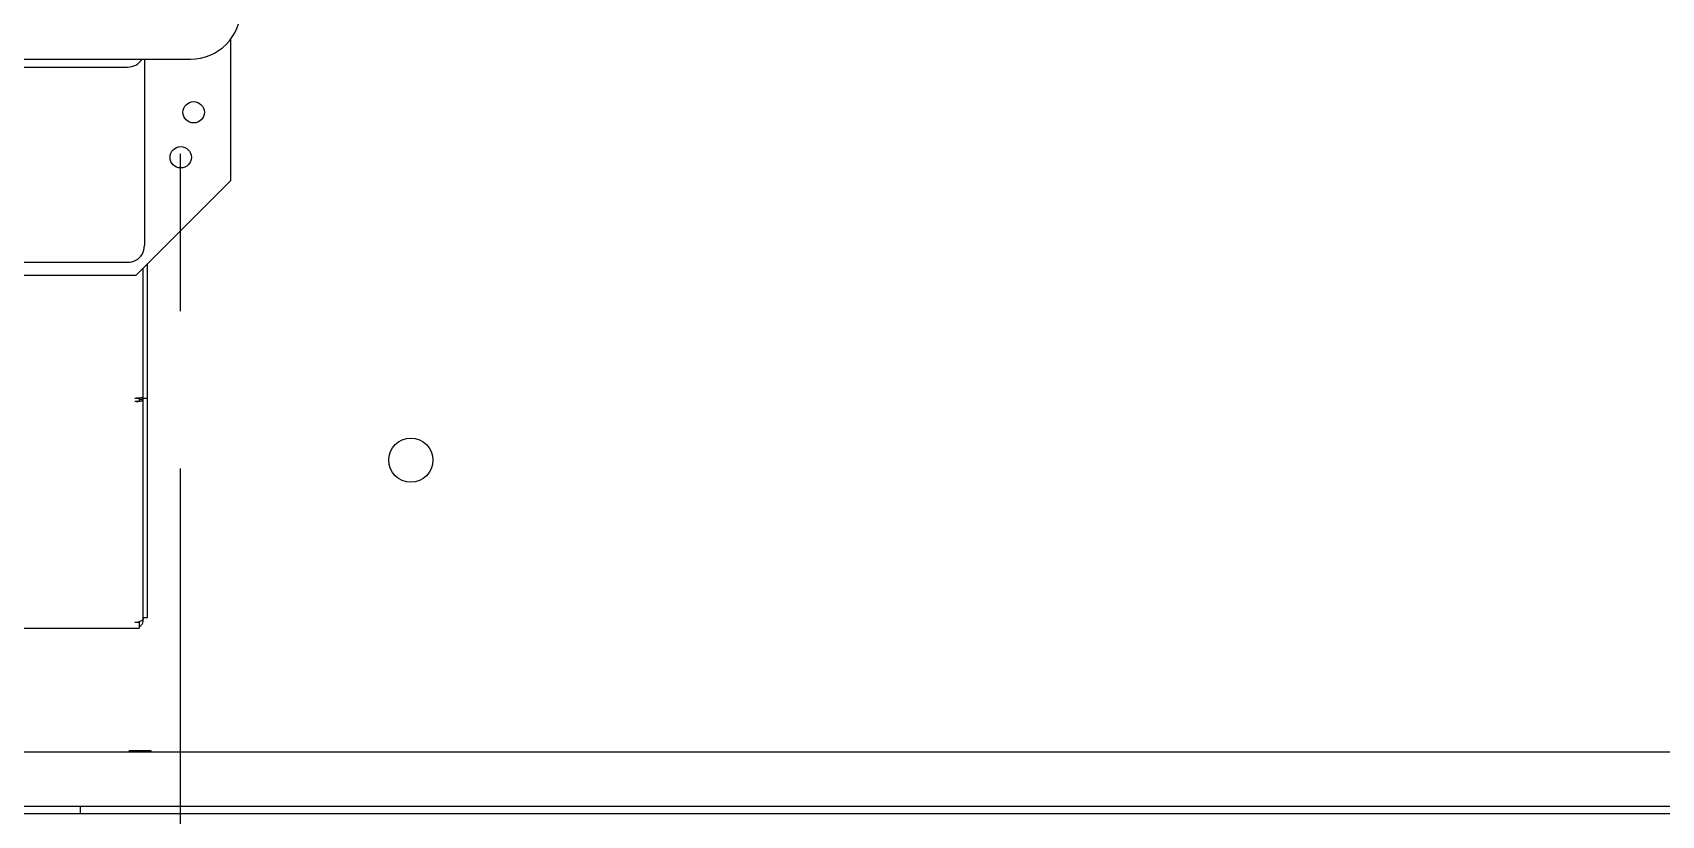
# Model space of a CAD drawing. Header units: inches. Extents: x -347369 to -260369, y 119522 to 149869.
# Drawn here: x -325454 to -324678, y 136284 to 136657 of the extents above; entities that cross this region are included whole.
import ezdxf

# ---------------------------------------------------------------- set-up
doc = ezdxf.new("R2010")
doc.units = ezdxf.units.IN
doc.header["$LTSCALE"] = 300
doc.linetypes.add('CENTRO', pattern=[2, 1.25, -0.25, 0.25, -0.25])
for name, color, linetype in [('ASSI', 254, 'CENTRO'), ('MACCHINA', 40, 'Continuous'), ('QUOTE', 7, 'Continuous')]:
    doc.layers.add(name, color=color, linetype=linetype)

# ---------------------------------------------------------------- blocks, each defined once
blk = doc.blocks.new('A$C27be3406')
at = {"layer": 'ASSI'}
blk.add_line((0, 2250), (0, -3750), dxfattribs=at)
at = {"layer": 'MACCHINA'}
for p, q in [((24, -2345.66), (24, -2413)), ((-347, -2355), (5, -2355)), ((-257, -2358.76), (-25, -2358.76)), ((-17, -2355), (-17, -2443.74)), ((-21, -2458), (24, -2413)), ((-257, -2451.76), (-25, -2451.76)), ((-15.5, -2621), (-15.5, -2452.5)), ((-21, -2458), (-321, -2458)), ((-17.5, -2622), (-17.5, -2454.5)), ((-19.5, -2516.59), (-21.5, -2516.59)), ((-21.5, -2517.96), (-19.5, -2517.96)), ((-19.5, -2516.59), (-19.5, -2517.96)), ((-17.5, -2517.07), (-19.5, -2517.07)), ((-17.5, -2516.42), (-15.5, -2516.42)), ((-19.5, -2623.37), (-21.5, -2623.37)), ((-19.5, -2622.99), (-19.5, -2626)), ((-17.5, -2622), (-17.73, -2622)), ((-17.5, -2621), (-15.5, -2621)), ((-280.5, -2626), (-19.5, -2626)), ((900.5, -2685.01), (-91.5, -2685.01)), ((-13.8, -2684.51), (-24.2, -2684.51)), ((-24.2, -2685.01), (-24.2, -2684.51)), ((-21.6, -2685.01), (-21.6, -2684.51)), ((-16.4, -2685.01), (-16.4, -2684.51)), ((-13.8, -2685.01), (-13.8, -2684.51)), ((876.5, -2714.4), (-1070.5, -2714.4)), ((893.43, -2711.01), (-84.43, -2711.01)), ((-47.5, -2714.4), (-47.5, -2711.01))]:
    blk.add_line(p, q, dxfattribs=at)
for centre, radius in [((6.5, -2380.27), 5.1), ((0.35, -2401.72), 5.1), ((110, -2546), 10.5)]:
    blk.add_circle(centre, radius, dxfattribs=at)
for centre, radius, start, end in [((5, -2331), 24, 270, 0), ((-24.91, -2350.66), 8.1, 269.37563, 327.58685), ((-24.91, -2443.66), 8.1, 269.37563, 327.58685)]:
    blk.add_arc(centre, radius, start, end, dxfattribs=at)
blk.add_ellipse((-25, -2443.74), major_axis=(0, 8.51), ratio=0.939693, start_param=4.18879, end_param=4.712389, dxfattribs=at)
blk.add_open_spline([(-17.5, -2516.09), (-17.56, -2516.13), (-17.68, -2516.21), (-18.61, -2516.34), (-19.93, -2516.47), (-20.98, -2516.55), (-21.5, -2516.59)], degree=3, dxfattribs=at)
for points, knots in [([(-21.5, -2517.96), (-20.95, -2518), (-20.36, -2518.03), (-19.9, -2517.97), (-19.86, -2517.96)], [0, 0, 0, 0, 0.9213471, 1, 1, 1, 1]), ([(-19.5, -2517.91), (-19.21, -2517.88), (-18.47, -2517.8), (-17.69, -2517.49), (-17.56, -2517.21), (-17.5, -2517.07)], [0, 0, 0, 0, 0.24196, 0.62098, 1, 1, 1, 1]), ([(-17.5, -2621.43), (-17.54, -2621.62), (-17.63, -2622.01), (-18.33, -2622.55), (-19.35, -2622.98), (-20.48, -2623.25), (-21.21, -2623.34), (-21.5, -2623.37)], [0, 0, 0, 0, 0.2157065, 0.4314159, 0.6471253, 0.8628347, 1, 1, 1, 1]), ([(-19.5, -2625.4), (-19.33, -2625.31), (-18.75, -2625.02), (-18.05, -2624.13), (-17.56, -2623.03), (-17.52, -2622.29), (-17.5, -2622)], [0, 0, 0, 0, 0.140703, 0.466703, 0.792703, 1, 1, 1, 1])]:
    blk.add_open_spline(points, degree=3, knots=knots, dxfattribs=at)

msp = doc.modelspace()

# ---------------------------------------------------------------- block references
at = {"layer": 'QUOTE'}
msp.add_blockref('A$C27be3406', (-325383.625, 138999.656), dxfattribs=at)

doc.saveas('drawing.dxf')
